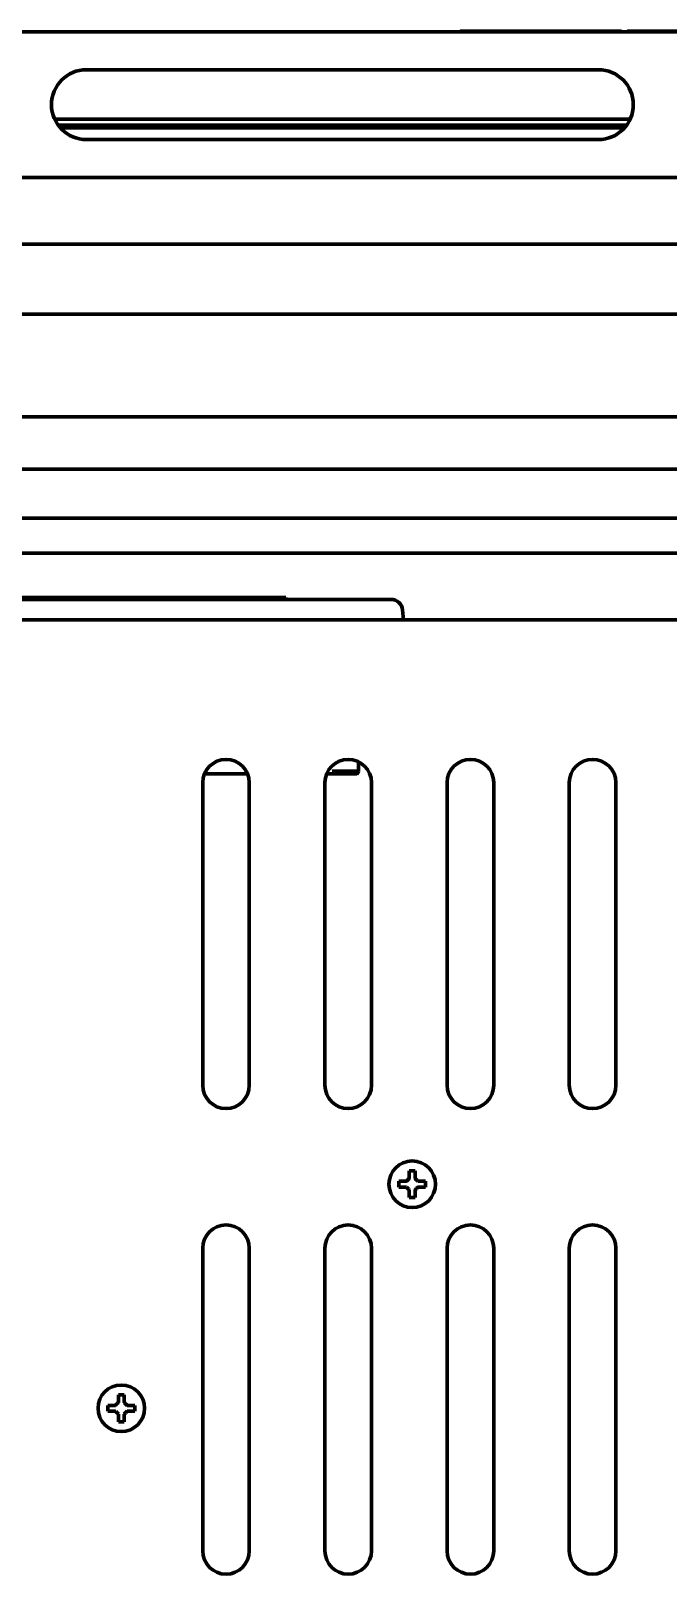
# Model space of a CAD drawing. Header units: inches. Extents: x -3055 to 7244, y 299 to 5591.
# Drawn here: x 3082.6 to 3192.1, y 5247.6 to 5512.7 of the extents above; entities that cross this region are included whole.
import ezdxf

# ---------------------------------------------------------------- set-up
doc = ezdxf.new("R2010")
doc.units = ezdxf.units.IN

msp = doc.modelspace()

# ---------------------------------------------------------------- linework, layer by layer
at = {"linetype": 'Continuous', "lineweight": 70}
for p, q in [((3517.12, 5512.56), (2971.12, 5512.56)), ((3156.38, 5512.74), (3156.38, 5512.56)), ((3178.98, 5512.74), (3178.98, 5512.56)), ((3185.14, 5512.74), (3185.14, 5512.56)), ((3092.12, 5506.06), (3180.12, 5506.06)), ((3086.67, 5497.56), (3185.58, 5497.56)), ((3087.25, 5496.56), (3185, 5496.56)), ((3087.65, 5496.06), (3184.59, 5496.06)), ((3180.12, 5494.06), (3092.12, 5494.06)), ((3517.12, 5487.56), (2971.12, 5487.56)), ((2991.99, 5476.06), (3496.25, 5476.06)), ((3524.4, 5464.06), (2963.84, 5464.06)), ((2937.35, 5446.41), (3550.88, 5446.41)), ((2925.83, 5437.41), (3562.4, 5437.41)), ((2912.56, 5429.01), (3573.68, 5429.01)), ((2914.63, 5423.01), (3571.61, 5423.01)), ((2914.62, 5415.06), (3139.5, 5415.06)), ((3064.42, 5415.36), (3124.42, 5415.36)), ((3126.42, 5415.36), (3124.42, 5415.36)), ((3126.42, 5415.36), (3126.42, 5415.06)), ((3139.5, 5415.06), (3144.48, 5415.06)), ((3146.47, 5413.24), (3146.62, 5411.56)), ((2914.63, 5411.56), (3228.12, 5411.56)), ((3138.91, 5387.14), (3138.89, 5385.56)), ((3112.12, 5331.56), (3112.12, 5383.56)), ((3119.83, 5385.06), (3112.41, 5385.06)), ((3120.12, 5383.56), (3120.12, 5331.56)), ((3133.12, 5331.56), (3133.12, 5383.56)), ((3134.39, 5385.06), (3133.41, 5385.06)), ((3138.39, 5385.06), (3134.39, 5385.06)), ((3141.12, 5383.56), (3141.12, 5331.56)), ((3154.12, 5331.56), (3154.12, 5383.56)), ((3162.12, 5383.56), (3162.12, 5331.56)), ((3175.12, 5331.56), (3175.12, 5383.56)), ((3183.12, 5383.56), (3183.12, 5331.56)), ((3145.82, 5314.56), (3145.82, 5315.06)), ((3145.82, 5314.06), (3145.82, 5314.56)), ((3150.42, 5315.06), (3150.42, 5314.56)), ((3150.42, 5314.56), (3150.42, 5314.06)), ((3112.12, 5251.56), (3112.12, 5303.56)), ((3120.12, 5303.56), (3120.12, 5251.56)), ((3133.12, 5251.56), (3133.12, 5303.56)), ((3141.12, 5303.56), (3141.12, 5251.56)), ((3154.12, 5251.56), (3154.12, 5303.56)), ((3162.12, 5303.56), (3162.12, 5251.56)), ((3175.12, 5251.56), (3175.12, 5303.56)), ((3183.12, 5303.56), (3183.12, 5251.56)), ((3095.82, 5276.06), (3095.82, 5276.56)), ((3095.82, 5275.56), (3095.82, 5276.06)), ((3100.42, 5276.56), (3100.42, 5276.06)), ((3100.42, 5276.06), (3100.42, 5275.56))]:
    msp.add_line(p, q, dxfattribs=at)
for centre in [(3148.12, 5314.56), (3098.12, 5276.06)]:
    msp.add_circle(centre, 4, dxfattribs=at)
for centre, radius, start, end in [((3092.12, 5500.06), 6, 90, 270), ((3180.12, 5500.06), 6, 270, 90), ((3144.48, 5413.06), 2, 5, 90), ((3116.12, 5383.56), 4, 0, 180), ((3137.12, 5383.56), 4, 0, 180), ((3158.12, 5383.56), 4, 0, 180), ((3179.12, 5383.56), 4, 0, 180), ((3138.39, 5385.56), 0.5, 270, 359.5), ((3116.12, 5331.56), 4, 180, 0), ((3137.12, 5331.56), 4, 180, 0), ((3158.12, 5331.56), 4, 180, 0), ((3179.12, 5331.56), 4, 180, 0), ((3116.12, 5303.56), 4, 0, 180), ((3137.12, 5303.56), 4, 0, 180), ((3158.12, 5303.56), 4, 0, 180), ((3179.12, 5303.56), 4, 0, 180), ((3116.12, 5251.56), 4, 180, 0), ((3137.12, 5251.56), 4, 180, 0), ((3158.12, 5251.56), 4, 180, 0), ((3179.12, 5251.56), 4, 180, 0)]:
    msp.add_arc(centre, radius, start, end, dxfattribs=at)
msp.add_ellipse((3134.39, 5385.56), major_axis=(4.5, 0), ratio=0.00097, start_param=4.712458, end_param=6.283178, dxfattribs=at)
for points, weights, knots in [([(3156.38, 5512.66), (3156.38, 5512.66), (3156.39, 5512.66), (3156.43, 5512.66), (3156.56, 5512.66), (3156.8, 5512.66), (3157.05, 5512.66), (3157.39, 5512.66), (3158.11, 5512.66), (3158.43, 5512.66), (3159.16, 5512.66), (3159.56, 5512.66), (3160.45, 5512.66), (3160.94, 5512.66), (3162.04, 5512.66), (3162.65, 5512.66), (3163.66, 5512.66), (3164.05, 5512.66), (3164.8, 5512.66), (3165.16, 5512.66), (3165.89, 5512.66), (3166.26, 5512.66), (3167.05, 5512.66), (3167.46, 5512.66), (3171.56, 5512.66), (3175.51, 5512.66), (3181.14, 5512.66), (3182.6, 5512.66), (3184.08, 5512.66)], [0.499358442242, 0.499533058313, 0.499748137627, 0.498416120355, 0.498416120355, 0.500003680185, 0.498702961474, 0.498702961474, 0.499514934223, 0.499514934223, 0.499556287066, 0.499556287066, 0.499619738583, 0.499619738583, 0.499803196126, 0.499803196126, 0.499966690231, 0.499966690231, 0.49992872485, 0.49992872485, 0.499925885485, 0.499925885485, 0.499958910845, 0.499958910845, 0.497922649304, 0.497922649304, 0.499784760504, 0.499629908783, 0.499539125021], [0, 0, 0, 0, 0.011995, 0.011995, 0.088537, 0.088537, 0.088537, 0.167897, 0.167897, 0.221477, 0.221477, 0.275903, 0.275903, 0.334128, 0.334128, 0.399079, 0.399079, 0.439161, 0.439161, 0.474778, 0.474778, 0.509886, 0.509886, 0.548395, 0.548395, 0.88325, 0.88325, 1, 1, 1, 1]), ([(3245.7, 5512.66), (3245.62, 5512.66), (3245.54, 5512.66), (3244.59, 5512.66), (3243.72, 5512.66), (3241.77, 5512.66), (3240.68, 5512.66), (3238.55, 5512.66), (3237.51, 5512.66), (3235.25, 5512.66), (3234.02, 5512.66), (3231.08, 5512.66), (3229.35, 5512.66), (3226.28, 5512.66), (3224.92, 5512.66), (3222.69, 5512.66), (3221.82, 5512.66), (3220.27, 5512.66), (3219.59, 5512.66), (3218.22, 5512.66), (3217.53, 5512.66), (3216.01, 5512.66), (3215.17, 5512.66), (3213.51, 5512.66), (3212.7, 5512.66), (3211.11, 5512.66), (3210.33, 5512.66), (3208.81, 5512.66), (3208.08, 5512.66), (3206.96, 5512.66), (3206.58, 5512.66), (3205.74, 5512.66), (3205.28, 5512.66), (3204.36, 5512.66), (3203.9, 5512.66), (3203.08, 5512.66), (3202.73, 5512.66), (3201.38, 5512.66), (3200.41, 5512.66), (3199.46, 5512.66), (3198.53, 5512.66), (3197.63, 5512.66), (3196.76, 5512.66), (3195.87, 5512.66), (3195.02, 5512.66), (3193.36, 5512.66), (3192.55, 5512.66), (3191.35, 5512.66), (3190.93, 5512.66), (3190.15, 5512.66), (3189.78, 5512.66), (3189.08, 5512.66), (3188.74, 5512.66), (3188.04, 5512.66), (3187.69, 5512.66), (3187.15, 5512.66), (3186.95, 5512.66), (3186.5, 5512.66), (3186.24, 5512.66), (3185.71, 5512.66), (3185.43, 5512.66), (3185.15, 5512.66), (3185.15, 5512.66), (3185.14, 5512.66), (3185.14, 5512.66)], [0.500012683888, 0.500017460794, 0.500022846835, 0.49999224639, 0.49999224639, 0.499982937989, 0.499982937989, 0.499973806451, 0.499973806451, 0.499996723387, 0.499996723387, 0.500024715037, 0.500024715037, 0.500027453769, 0.500027453769, 0.500010452456, 0.500010452456, 0.499988344513, 0.499988344513, 0.499984734416, 0.499984734416, 0.499859741035, 0.499859741035, 0.499772165641, 0.499772165641, 0.499731419008, 0.499731419008, 0.499559423038, 0.499559423038, 0.499666780446, 0.499666780446, 0.499918789299, 0.499918789299, 0.499918892039, 0.499918892039, 0.499564850303, 0.499564850303, 0.498972995834, 0.498972995834, 0.500028842012, 0.498832867725, 0.498832867725, 0.500028842012, 0.498906283356, 0.498906283356, 0.499287120527, 0.499287120527, 0.499893163609, 0.499893163609, 0.499822434289, 0.499822434289, 0.499836242554, 0.499836242554, 0.499934379805, 0.499934379805, 0.499935455777, 0.499935455777, 0.500016243918, 0.500016243918, 0.500028611503, 0.500028611503, 0.500028842012, 0.476288732985, 0.461322605287, 0.455130458919], [0, 0, 0, 0, 0.003724, 0.003724, 0.043414, 0.043414, 0.094358, 0.094358, 0.143779, 0.143779, 0.20314, 0.20314, 0.287732, 0.287732, 0.354483, 0.354483, 0.39688, 0.39688, 0.429603, 0.429603, 0.461861, 0.461861, 0.500679, 0.500679, 0.536869, 0.536869, 0.570482, 0.570482, 0.601606, 0.601606, 0.617284, 0.617284, 0.636444, 0.636444, 0.655357, 0.655357, 0.670161, 0.670161, 0.711388, 0.711388, 0.711388, 0.751677, 0.751677, 0.751677, 0.792976, 0.792976, 0.837152, 0.837152, 0.862107, 0.862107, 0.885367, 0.885367, 0.909267, 0.909267, 0.936188, 0.936188, 0.952222, 0.952222, 0.974866, 0.974866, 0.999484, 0.999484, 0.999484, 1, 1, 1, 1])]:
    msp.add_rational_spline(points, weights, degree=3, knots=knots, dxfattribs=at)
for points in [[(3147.62, 5315.56), (3147.62, 5315.62), (3147.62, 5315.73), (3147.62, 5315.89), (3147.62, 5316.05), (3147.62, 5316.2), (3147.62, 5316.35), (3147.62, 5316.51), (3147.62, 5316.68), (3147.62, 5316.8), (3147.62, 5316.86)], [(3147.62, 5316.86), (3147.79, 5316.86), (3148.12, 5316.86), (3148.45, 5316.86), (3148.62, 5316.86)], [(3147.12, 5315.06), (3147.14, 5315.09), (3147.19, 5315.13), (3147.26, 5315.21), (3147.33, 5315.28), (3147.4, 5315.35), (3147.48, 5315.42), (3147.55, 5315.49), (3147.59, 5315.54), (3147.62, 5315.56)], [(3148.62, 5315.56), (3148.64, 5315.54), (3148.7, 5315.49), (3148.77, 5315.41), (3148.84, 5315.34), (3148.91, 5315.27), (3148.98, 5315.2), (3149.05, 5315.13), (3149.1, 5315.09), (3149.12, 5315.06)], [(3149.12, 5315.06), (3149.17, 5315.06), (3149.28, 5315.06), (3149.44, 5315.06), (3149.6, 5315.06), (3149.76, 5315.06), (3149.91, 5315.06), (3150.07, 5315.06), (3150.23, 5315.06), (3150.35, 5315.06), (3150.42, 5315.06)], [(3147.12, 5314.06), (3147.06, 5314.06), (3146.96, 5314.06), (3146.79, 5314.06), (3146.64, 5314.06), (3146.48, 5314.06), (3146.33, 5314.06), (3146.17, 5314.06), (3146.01, 5314.06), (3145.88, 5314.06), (3145.82, 5314.06)], [(3147.62, 5313.56), (3147.59, 5313.59), (3147.54, 5313.64), (3147.47, 5313.71), (3147.4, 5313.79), (3147.33, 5313.86), (3147.26, 5313.93), (3147.19, 5313.99), (3147.14, 5314.04), (3147.12, 5314.06)], [(3148.62, 5312.26), (3148.45, 5312.26), (3148.12, 5312.26), (3147.79, 5312.26), (3147.62, 5312.26)], [(3149.12, 5314.06), (3149.09, 5314.04), (3149.05, 5313.99), (3148.98, 5313.92), (3148.9, 5313.85), (3148.83, 5313.78), (3148.76, 5313.71), (3148.69, 5313.63), (3148.64, 5313.59), (3148.62, 5313.56)], [(3148.62, 5313.56), (3148.62, 5313.51), (3148.62, 5313.4), (3148.62, 5313.24), (3148.62, 5313.08), (3148.62, 5312.93), (3148.62, 5312.77), (3148.62, 5312.62), (3148.62, 5312.45), (3148.62, 5312.33), (3148.62, 5312.26)], [(3097.12, 5276.56), (3097.14, 5276.59), (3097.19, 5276.63), (3097.26, 5276.71), (3097.33, 5276.78), (3097.4, 5276.85), (3097.48, 5276.92), (3097.55, 5276.99), (3097.59, 5277.04), (3097.62, 5277.06)], [(3097.62, 5277.06), (3097.62, 5277.12), (3097.62, 5277.23), (3097.62, 5277.39), (3097.62, 5277.55), (3097.62, 5277.7), (3097.62, 5277.85), (3097.62, 5278.01), (3097.62, 5278.18), (3097.62, 5278.3), (3097.62, 5278.36)], [(3097.62, 5278.36), (3097.79, 5278.36), (3098.12, 5278.36), (3098.45, 5278.36), (3098.62, 5278.36)], [(3098.62, 5277.06), (3098.64, 5277.04), (3098.7, 5276.99), (3098.77, 5276.91), (3098.84, 5276.84), (3098.91, 5276.77), (3098.98, 5276.7), (3099.05, 5276.63), (3099.1, 5276.59), (3099.12, 5276.56)], [(3097.12, 5275.56), (3097.06, 5275.56), (3096.96, 5275.56), (3096.79, 5275.56), (3096.64, 5275.56), (3096.48, 5275.56), (3096.33, 5275.56), (3096.17, 5275.56), (3096.01, 5275.56), (3095.88, 5275.56), (3095.82, 5275.56)], [(3097.62, 5275.06), (3097.59, 5275.09), (3097.54, 5275.14), (3097.47, 5275.21), (3097.4, 5275.29), (3097.33, 5275.36), (3097.26, 5275.43), (3097.19, 5275.49), (3097.14, 5275.54), (3097.12, 5275.56)], [(3099.12, 5275.56), (3099.09, 5275.54), (3099.05, 5275.49), (3098.98, 5275.42), (3098.9, 5275.35), (3098.83, 5275.28), (3098.76, 5275.21), (3098.69, 5275.13), (3098.64, 5275.09), (3098.62, 5275.06)], [(3098.62, 5275.06), (3098.62, 5275.01), (3098.62, 5274.9), (3098.62, 5274.74), (3098.62, 5274.58), (3098.62, 5274.43), (3098.62, 5274.27), (3098.62, 5274.12), (3098.62, 5273.95), (3098.62, 5273.83), (3098.62, 5273.76)], [(3099.12, 5276.56), (3099.17, 5276.56), (3099.28, 5276.56), (3099.44, 5276.56), (3099.6, 5276.56), (3099.76, 5276.56), (3099.91, 5276.56), (3100.07, 5276.56), (3100.23, 5276.56), (3100.35, 5276.56), (3100.42, 5276.56)], [(3098.62, 5273.76), (3098.45, 5273.76), (3098.12, 5273.76), (3097.79, 5273.76), (3097.62, 5273.76)]]:
    msp.add_open_spline(points, degree=3, dxfattribs=at)
for points in [[(3148.62, 5316.86), (3148.62, 5316.66), (3148.62, 5316.45), (3148.62, 5316.13), (3148.62, 5316.02), (3148.62, 5315.79), (3148.62, 5315.68), (3148.62, 5315.56)], [(3145.82, 5315.06), (3146.02, 5315.06), (3146.23, 5315.06), (3146.56, 5315.06), (3146.67, 5315.06), (3146.89, 5315.06), (3147, 5315.06), (3147.12, 5315.06)], [(3147.62, 5312.26), (3147.62, 5312.47), (3147.62, 5312.68), (3147.62, 5313), (3147.62, 5313.11), (3147.62, 5313.33), (3147.62, 5313.45), (3147.62, 5313.56)], [(3150.42, 5314.06), (3150.22, 5314.06), (3150.01, 5314.06), (3149.68, 5314.06), (3149.57, 5314.06), (3149.35, 5314.06), (3149.23, 5314.06), (3149.12, 5314.06)], [(3098.62, 5278.36), (3098.62, 5278.16), (3098.62, 5277.95), (3098.62, 5277.63), (3098.62, 5277.52), (3098.62, 5277.29), (3098.62, 5277.18), (3098.62, 5277.06)], [(3095.82, 5276.56), (3096.02, 5276.56), (3096.23, 5276.56), (3096.56, 5276.56), (3096.67, 5276.56), (3096.89, 5276.56), (3097, 5276.56), (3097.12, 5276.56)], [(3097.62, 5273.76), (3097.62, 5273.97), (3097.62, 5274.18), (3097.62, 5274.5), (3097.62, 5274.61), (3097.62, 5274.83), (3097.62, 5274.95), (3097.62, 5275.06)], [(3100.42, 5275.56), (3100.22, 5275.56), (3100.01, 5275.56), (3099.68, 5275.56), (3099.57, 5275.56), (3099.35, 5275.56), (3099.23, 5275.56), (3099.12, 5275.56)]]:
    msp.add_open_spline(points, degree=3, knots=[0, 0, 0, 0, 0.5, 0.5, 0.75, 0.75, 1, 1, 1, 1], dxfattribs=at)

doc.saveas('drawing.dxf')
